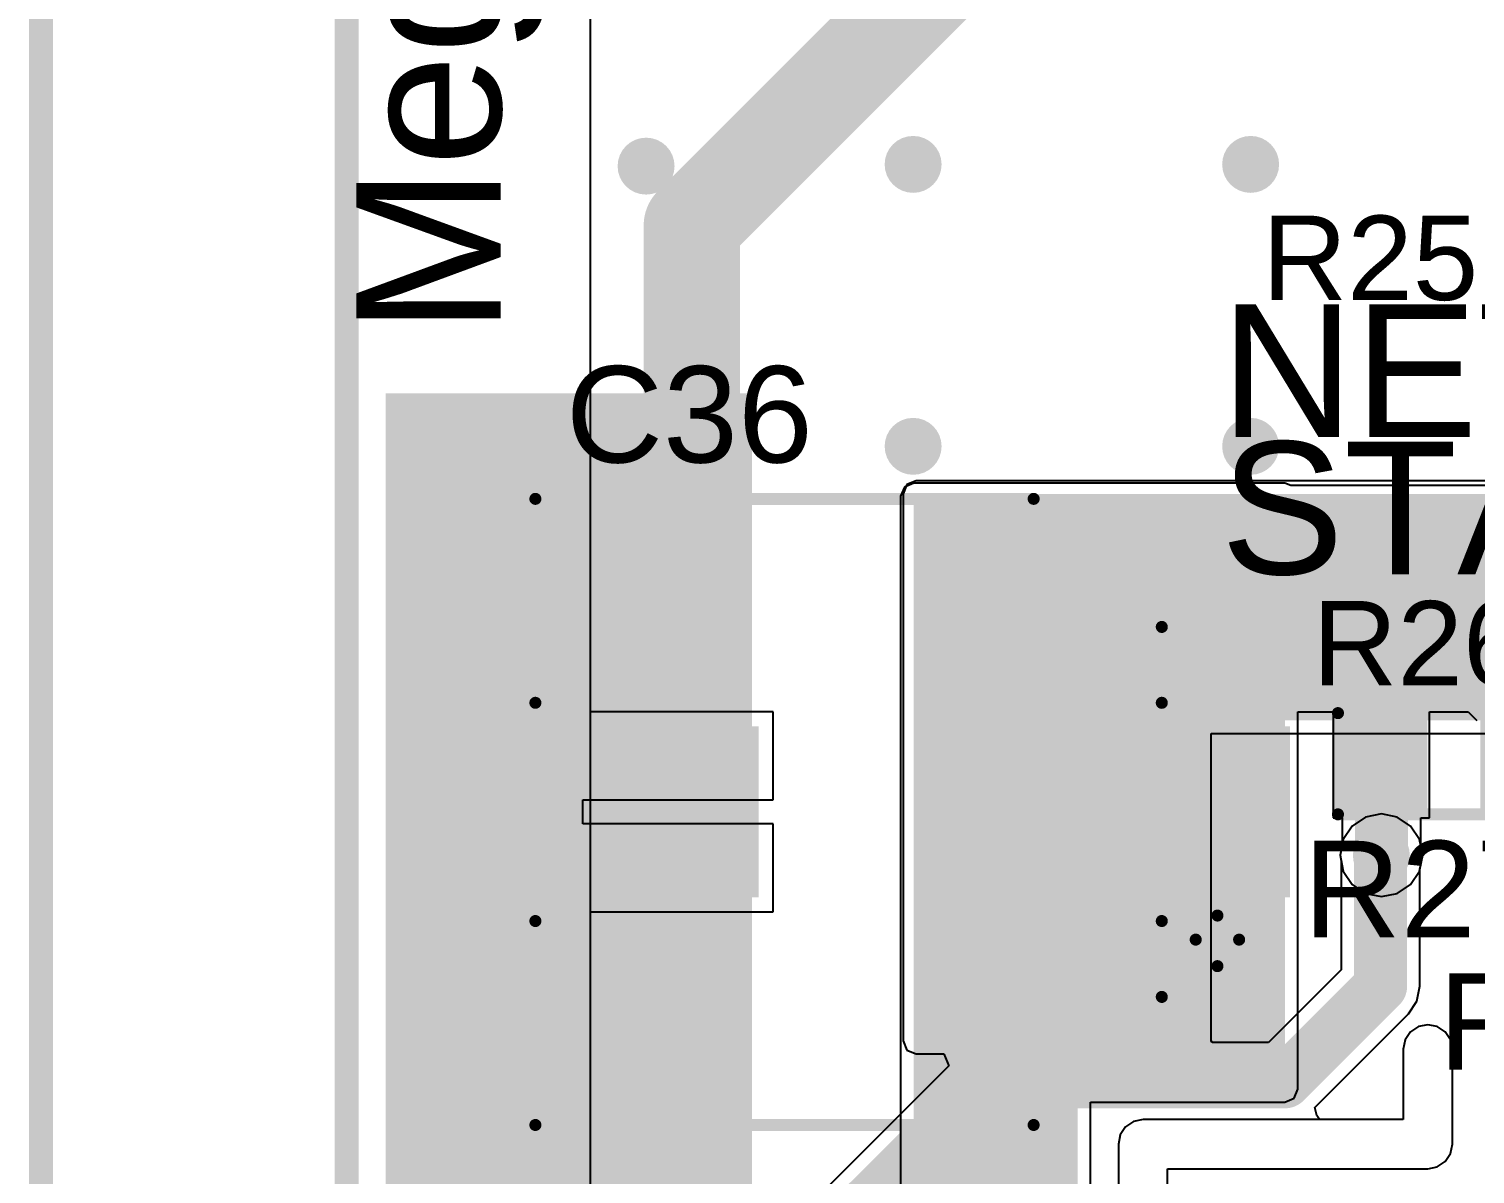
# Model space of a CAD drawing. Header units: millimetres. Extents: x -0.27 to 4.7, y -0.39 to 2.83.
# Drawn here: x -0.249 to 0.351, y 1.746 to 2.221 of the extents above; entities that cross this region are included whole.
import ezdxf

# ---------------------------------------------------------------- set-up
doc = ezdxf.new("R2010")
doc.units = ezdxf.units.MM
doc.header["$MEASUREMENT"] = 0
for name, color, linetype in [('BottomLayer', 5, 'Continuous'), ('BottomSolder', 6, 'Continuous'), ('Mechanical1', 6, 'Continuous'), ('Mechanical2', 216, 'Continuous'), ('TopLayer', 1, 'Continuous'), ('TopOverlay', 2, 'Continuous'), ('TopPaste', 8, 'Continuous'), ('TopSolder', 216, 'Continuous'), ('ViaHoleLayer', 16, 'Continuous')]:
    doc.layers.add(name, color=color, linetype=linetype)
doc.styles.add('Arial', font='arial.ttf', dxfattribs={"height": 0.2})

# ---------------------------------------------------------------- blocks, each defined once
blk = doc.blocks.new('20SVPF120M_41')
at = {"layer": 'TopLayer'}
for points in [[(-0.17913, 0.0315), (-0.04134, 0.0315), (-0.04134, -0.0315), (-0.17913, -0.0315)], [(0.04134, 0.0315), (0.17913, 0.0315), (0.17913, -0.0315), (0.04134, -0.0315)]]:
    blk.add_hatch(color=1, dxfattribs=at).paths.add_polyline_path(points)
at = {"layer": 'TopPaste'}
for points in [[(-0.17913, 0.0315), (-0.04134, 0.0315), (-0.04134, -0.0315), (-0.17913, -0.0315)], [(0.04134, 0.0315), (0.17913, 0.0315), (0.17913, -0.0315), (0.04134, -0.0315)]]:
    blk.add_hatch(color=8, dxfattribs=at).paths.add_polyline_path(points)
at = {"layer": 'TopSolder'}
for points in [[(-0.18313, 0.0355), (-0.03734, 0.0355), (-0.03734, -0.0355), (-0.18313, -0.0355)], [(0.03734, 0.0355), (0.18313, 0.0355), (0.18313, -0.0355), (0.03734, -0.0355)]]:
    blk.add_hatch(color=216, dxfattribs=at).paths.add_polyline_path(points)
at = {"layer": 'TopOverlay', "const_width": 0.005}
for points in [[(-0.07677, 0.12992), (-0.12992, 0.07677)], [(0.12992, 0.12992), (-0.07677, 0.12992)], [(0.12992, 0.12992), (0.12992, 0.04528)], [(-0.12992, 0.07677), (-0.12992, 0.04528)], [(-0.153, 0.064), (-0.153, 0.043)], [(-0.144, 0.053), (-0.162, 0.053)], [(-0.12992, -0.04528), (-0.12992, -0.07677)], [(0.12992, -0.04528), (0.12992, -0.12992)], [(-0.07677, -0.12992), (-0.12992, -0.07677)], [(0.12992, -0.12992), (-0.07677, -0.12992)]]:
    blk.add_lwpolyline(points, dxfattribs=at)
at = {"layer": 'TopOverlay', "const_width": 0.0025}
for points in [[(-0.07802, 0.12992, 1), (-0.07552, 0.12992, 1)], [(-0.07802, 0.12992, 1), (-0.07552, 0.12992, 1)], [(0.12867, 0.12992, 1), (0.13117, 0.12992, 1)], [(0.12867, 0.12992, 1), (0.13117, 0.12992, 1)], [(-0.13117, 0.07677, 1), (-0.12867, 0.07677, 1)], [(-0.13117, 0.07677, 1), (-0.12867, 0.07677, 1)], [(-0.15425, 0.064, 1), (-0.15175, 0.064, 1)], [(-0.16325, 0.053, 1), (-0.16075, 0.053, 1)], [(-0.14525, 0.053, 1), (-0.14275, 0.053, 1)], [(-0.15425, 0.043, 1), (-0.15175, 0.043, 1)], [(-0.13117, 0.04528, 1), (-0.12867, 0.04528, 1)], [(0.12867, 0.04528, 1), (0.13117, 0.04528, 1)], [(-0.13117, -0.04528, 1), (-0.12867, -0.04528, 1)], [(0.12867, -0.04528, 1), (0.13117, -0.04528, 1)], [(-0.13117, -0.07677, 1), (-0.12867, -0.07677, 1)], [(-0.13117, -0.07677, 1), (-0.12867, -0.07677, 1)], [(-0.07802, -0.12992, 1), (-0.07552, -0.12992, 1)], [(-0.07802, -0.12992, 1), (-0.07552, -0.12992, 1)], [(0.12867, -0.12992, 1), (0.13117, -0.12992, 1)], [(0.12867, -0.12992, 1), (0.13117, -0.12992, 1)]]:
    blk.add_lwpolyline(points, format="xyb", close=True, dxfattribs=at)
blk = doc.blocks.new('R___0603_83')
at = {"layer": 'TopLayer'}
for points in [[(-0.015, 0.0175), (-0.015, -0.0175), (-0.045, -0.0175), (-0.045, 0.0175)], [(0.045, 0.0175), (0.045, -0.0175), (0.015, -0.0175), (0.015, 0.0175)]]:
    blk.add_hatch(color=1, dxfattribs=at).paths.add_polyline_path(points)
at = {"layer": 'TopPaste'}
for points in [[(-0.015, 0.0175), (-0.015, -0.0175), (-0.045, -0.0175), (-0.045, 0.0175)], [(0.045, 0.0175), (0.045, -0.0175), (0.015, -0.0175), (0.015, 0.0175)]]:
    blk.add_hatch(color=8, dxfattribs=at).paths.add_polyline_path(points)
at = {"layer": 'TopSolder'}
for points in [[(-0.011, 0.0215), (-0.011, -0.0215), (-0.049, -0.0215), (-0.049, 0.0215)], [(0.049, 0.0215), (0.049, -0.0215), (0.011, -0.0215), (0.011, 0.0215)]]:
    blk.add_hatch(color=216, dxfattribs=at).paths.add_polyline_path(points)
at = {"layer": 'TopOverlay', "const_width": 0.005}
for points in [[(0.048, 0.021), (-0.048, 0.021)], [(-0.048, 0.021), (-0.048, -0.021)], [(0.048, 0.021), (0.048, -0.021)], [(0.048, -0.021), (-0.048, -0.021)]]:
    blk.add_lwpolyline(points, dxfattribs=at)
at = {"layer": 'TopOverlay', "const_width": 0.0025}
for points in [[(-0.04925, 0.021, 1), (-0.04675, 0.021, 1)], [(-0.04925, 0.021, 1), (-0.04675, 0.021, 1)], [(0.04675, 0.021, 1), (0.04925, 0.021, 1)], [(0.04675, 0.021, 1), (0.04925, 0.021, 1)], [(-0.04925, -0.021, 1), (-0.04675, -0.021, 1)], [(-0.04925, -0.021, 1), (-0.04675, -0.021, 1)], [(0.04675, -0.021, 1), (0.04925, -0.021, 1)], [(0.04675, -0.021, 1), (0.04925, -0.021, 1)]]:
    blk.add_lwpolyline(points, format="xyb", close=True, dxfattribs=at)

msp = doc.modelspace()

# ---------------------------------------------------------------- hatches: boundary and pattern name
at = {"layer": 'BottomLayer'}
h = msp.add_hatch(color=5, dxfattribs=at)
edge = h.paths.add_edge_path()
edge.add_arc((0.007, 2.164), 0.01181, 0, 360)
h = msp.add_hatch(color=5, dxfattribs=at)
edge = h.paths.add_edge_path()
edge.add_arc((0.11777, 2.16472), 0.01181, 0, 360)
h = msp.add_hatch(color=5, dxfattribs=at)
edge = h.paths.add_edge_path()
edge.add_arc((0.25777, 2.16472), 0.01181, 0, 360)
h = msp.add_hatch(color=5, dxfattribs=at)
edge = h.paths.add_edge_path()
edge.add_arc((-0.02223, 2.04772), 0.01181, 0, 360)
h = msp.add_hatch(color=5, dxfattribs=at)
edge = h.paths.add_edge_path()
edge.add_arc((0.11777, 2.04772), 0.01181, 0, 360)
h = msp.add_hatch(color=5, dxfattribs=at)
edge = h.paths.add_edge_path()
edge.add_arc((0.25777, 2.04772), 0.01181, 0, 360)
for points in [[(0.119, 1.801), (0.236, 1.801), (0.236, 2.028), (0.119, 2.028)], [(0.229, 1.934), (0.46982, 1.934), (0.46982, 2.028), (0.229, 2.028)], [(-0.081, 1.788), (0.042, 1.788), (0.042, 1.994), (-0.081, 1.994)]]:
    msp.add_hatch(color=5, dxfattribs=at).paths.add_polyline_path(points)
h = msp.add_hatch(color=5, dxfattribs=at)
edge = h.paths.add_edge_path()
edge.add_arc((-0.06, 1.968), 0.01181, 0, 360)
h = msp.add_hatch(color=5, dxfattribs=at)
edge = h.paths.add_edge_path()
edge.add_arc((-0.03367, 1.968), 0.01181, 0, 360)
h = msp.add_hatch(color=5, dxfattribs=at)
edge = h.paths.add_edge_path()
edge.add_arc((-0.00733, 1.96973), 0.01181, 0, 360)
h = msp.add_hatch(color=5, dxfattribs=at)
edge = h.paths.add_edge_path()
edge.add_arc((0.019, 1.968), 0.01181, 0, 360)
h = msp.add_hatch(color=5, dxfattribs=at)
edge = h.paths.add_edge_path()
edge.add_arc((0.135, 1.968), 0.01181, 0, 360)
h = msp.add_hatch(color=5, dxfattribs=at)
edge = h.paths.add_edge_path()
edge.add_arc((0.16133, 1.968), 0.01181, 0, 360)
h = msp.add_hatch(color=5, dxfattribs=at)
edge = h.paths.add_edge_path()
edge.add_arc((0.18767, 1.968), 0.01181, 0, 360)
h = msp.add_hatch(color=5, dxfattribs=at)
edge = h.paths.add_edge_path()
edge.add_arc((0.214, 1.968), 0.01181, 0, 360)
h = msp.add_hatch(color=5, dxfattribs=at)
edge = h.paths.add_edge_path()
edge.add_arc((-0.06, 1.9434), 0.01181, 0, 360)
h = msp.add_hatch(color=5, dxfattribs=at)
edge = h.paths.add_edge_path()
edge.add_arc((-0.03367, 1.9434), 0.01181, 0, 360)
h = msp.add_hatch(color=5, dxfattribs=at)
edge = h.paths.add_edge_path()
edge.add_arc((-0.00733, 1.9434), 0.01181, 0, 360)
h = msp.add_hatch(color=5, dxfattribs=at)
edge = h.paths.add_edge_path()
edge.add_arc((0.019, 1.9434), 0.01181, 0, 360)
h = msp.add_hatch(color=5, dxfattribs=at)
edge = h.paths.add_edge_path()
edge.add_arc((0.135, 1.9434), 0.01181, 0, 360)
h = msp.add_hatch(color=5, dxfattribs=at)
edge = h.paths.add_edge_path()
edge.add_arc((0.16133, 1.9434), 0.01181, 0, 360)
h = msp.add_hatch(color=5, dxfattribs=at)
edge = h.paths.add_edge_path()
edge.add_arc((0.18767, 1.9434), 0.01181, 0, 360)
h = msp.add_hatch(color=5, dxfattribs=at)
edge = h.paths.add_edge_path()
edge.add_arc((0.214, 1.9434), 0.01181, 0, 360)
h = msp.add_hatch(color=5, dxfattribs=at)
edge = h.paths.add_edge_path()
edge.add_arc((0.312, 1.878), 0.01181, 0, 360)
h = msp.add_hatch(color=5, dxfattribs=at)
edge = h.paths.add_edge_path()
edge.add_arc((-0.06, 1.8416), 0.01181, 0, 360)
h = msp.add_hatch(color=5, dxfattribs=at)
edge = h.paths.add_edge_path()
edge.add_arc((-0.034, 1.8416), 0.01181, 0, 360)
h = msp.add_hatch(color=5, dxfattribs=at)
edge = h.paths.add_edge_path()
edge.add_arc((-0.007, 1.8416), 0.01181, 0, 360)
h = msp.add_hatch(color=5, dxfattribs=at)
edge = h.paths.add_edge_path()
edge.add_arc((0.019, 1.8416), 0.01181, 0, 360)
h = msp.add_hatch(color=5, dxfattribs=at)
edge = h.paths.add_edge_path()
edge.add_arc((0.135, 1.8416), 0.01181, 0, 360)
h = msp.add_hatch(color=5, dxfattribs=at)
edge = h.paths.add_edge_path()
edge.add_arc((0.161, 1.8416), 0.01181, 0, 360)
h = msp.add_hatch(color=5, dxfattribs=at)
edge = h.paths.add_edge_path()
edge.add_arc((0.188, 1.8416), 0.01181, 0, 360)
h = msp.add_hatch(color=5, dxfattribs=at)
edge = h.paths.add_edge_path()
edge.add_arc((0.214, 1.8416), 0.01181, 0, 360)
h = msp.add_hatch(color=5, dxfattribs=at)
edge = h.paths.add_edge_path()
edge.add_arc((-0.06, 1.817), 0.01181, 0, 360)
h = msp.add_hatch(color=5, dxfattribs=at)
edge = h.paths.add_edge_path()
edge.add_arc((-0.034, 1.817), 0.01181, 0, 360)
h = msp.add_hatch(color=5, dxfattribs=at)
edge = h.paths.add_edge_path()
edge.add_arc((-0.007, 1.817), 0.01181, 0, 360)
h = msp.add_hatch(color=5, dxfattribs=at)
edge = h.paths.add_edge_path()
edge.add_arc((0.019, 1.817), 0.01181, 0, 360)
h = msp.add_hatch(color=5, dxfattribs=at)
edge = h.paths.add_edge_path()
edge.add_arc((0.135, 1.817), 0.01181, 0, 360)
h = msp.add_hatch(color=5, dxfattribs=at)
edge = h.paths.add_edge_path()
edge.add_arc((0.161, 1.817), 0.01181, 0, 360)
h = msp.add_hatch(color=5, dxfattribs=at)
edge = h.paths.add_edge_path()
edge.add_arc((0.188, 1.817), 0.01181, 0, 360)
h = msp.add_hatch(color=5, dxfattribs=at)
edge = h.paths.add_edge_path()
edge.add_arc((0.214, 1.817), 0.01181, 0, 360)
at = {"layer": 'BottomSolder'}
h = msp.add_hatch(color=6, dxfattribs=at)
edge = h.paths.add_edge_path()
edge.add_arc((0.007, 2.164), 0.00591, 0, 360)
h = msp.add_hatch(color=6, dxfattribs=at)
edge = h.paths.add_edge_path()
edge.add_arc((0.11777, 2.16472), 0.00591, 0, 360)
h = msp.add_hatch(color=6, dxfattribs=at)
edge = h.paths.add_edge_path()
edge.add_arc((0.25777, 2.16472), 0.00591, 0, 360)
h = msp.add_hatch(color=6, dxfattribs=at)
edge = h.paths.add_edge_path()
edge.add_arc((-0.02223, 2.04772), 0.00591, 0, 360)
h = msp.add_hatch(color=6, dxfattribs=at)
edge = h.paths.add_edge_path()
edge.add_arc((0.11777, 2.04772), 0.00591, 0, 360)
h = msp.add_hatch(color=6, dxfattribs=at)
edge = h.paths.add_edge_path()
edge.add_arc((0.25777, 2.04772), 0.00591, 0, 360)
h = msp.add_hatch(color=6, dxfattribs=at)
edge = h.paths.add_edge_path()
edge.add_arc((-0.06, 1.968), 0.00591, 0, 360)
h = msp.add_hatch(color=6, dxfattribs=at)
edge = h.paths.add_edge_path()
edge.add_arc((-0.03367, 1.968), 0.00591, 0, 360)
h = msp.add_hatch(color=6, dxfattribs=at)
edge = h.paths.add_edge_path()
edge.add_arc((-0.00733, 1.96973), 0.00591, 0, 360)
h = msp.add_hatch(color=6, dxfattribs=at)
edge = h.paths.add_edge_path()
edge.add_arc((0.019, 1.968), 0.00591, 0, 360)
h = msp.add_hatch(color=6, dxfattribs=at)
edge = h.paths.add_edge_path()
edge.add_arc((0.135, 1.968), 0.00591, 0, 360)
h = msp.add_hatch(color=6, dxfattribs=at)
edge = h.paths.add_edge_path()
edge.add_arc((0.16133, 1.968), 0.00591, 0, 360)
h = msp.add_hatch(color=6, dxfattribs=at)
edge = h.paths.add_edge_path()
edge.add_arc((0.18767, 1.968), 0.00591, 0, 360)
h = msp.add_hatch(color=6, dxfattribs=at)
edge = h.paths.add_edge_path()
edge.add_arc((0.214, 1.968), 0.00591, 0, 360)
h = msp.add_hatch(color=6, dxfattribs=at)
edge = h.paths.add_edge_path()
edge.add_arc((-0.06, 1.9434), 0.00591, 0, 360)
h = msp.add_hatch(color=6, dxfattribs=at)
edge = h.paths.add_edge_path()
edge.add_arc((-0.03367, 1.9434), 0.00591, 0, 360)
h = msp.add_hatch(color=6, dxfattribs=at)
edge = h.paths.add_edge_path()
edge.add_arc((-0.00733, 1.9434), 0.00591, 0, 360)
h = msp.add_hatch(color=6, dxfattribs=at)
edge = h.paths.add_edge_path()
edge.add_arc((0.019, 1.9434), 0.00591, 0, 360)
h = msp.add_hatch(color=6, dxfattribs=at)
edge = h.paths.add_edge_path()
edge.add_arc((0.135, 1.9434), 0.00591, 0, 360)
h = msp.add_hatch(color=6, dxfattribs=at)
edge = h.paths.add_edge_path()
edge.add_arc((0.16133, 1.9434), 0.00591, 0, 360)
h = msp.add_hatch(color=6, dxfattribs=at)
edge = h.paths.add_edge_path()
edge.add_arc((0.18767, 1.9434), 0.00591, 0, 360)
h = msp.add_hatch(color=6, dxfattribs=at)
edge = h.paths.add_edge_path()
edge.add_arc((0.214, 1.9434), 0.00591, 0, 360)
h = msp.add_hatch(color=6, dxfattribs=at)
edge = h.paths.add_edge_path()
edge.add_arc((0.312, 1.878), 0.00591, 0, 360)
h = msp.add_hatch(color=6, dxfattribs=at)
edge = h.paths.add_edge_path()
edge.add_arc((-0.06, 1.8416), 0.00591, 0, 360)
h = msp.add_hatch(color=6, dxfattribs=at)
edge = h.paths.add_edge_path()
edge.add_arc((-0.034, 1.8416), 0.00591, 0, 360)
h = msp.add_hatch(color=6, dxfattribs=at)
edge = h.paths.add_edge_path()
edge.add_arc((-0.007, 1.8416), 0.00591, 0, 360)
h = msp.add_hatch(color=6, dxfattribs=at)
edge = h.paths.add_edge_path()
edge.add_arc((0.019, 1.8416), 0.00591, 0, 360)
h = msp.add_hatch(color=6, dxfattribs=at)
edge = h.paths.add_edge_path()
edge.add_arc((0.135, 1.8416), 0.00591, 0, 360)
h = msp.add_hatch(color=6, dxfattribs=at)
edge = h.paths.add_edge_path()
edge.add_arc((0.161, 1.8416), 0.00591, 0, 360)
h = msp.add_hatch(color=6, dxfattribs=at)
edge = h.paths.add_edge_path()
edge.add_arc((0.188, 1.8416), 0.00591, 0, 360)
h = msp.add_hatch(color=6, dxfattribs=at)
edge = h.paths.add_edge_path()
edge.add_arc((0.214, 1.8416), 0.00591, 0, 360)
h = msp.add_hatch(color=6, dxfattribs=at)
edge = h.paths.add_edge_path()
edge.add_arc((-0.06, 1.817), 0.00591, 0, 360)
h = msp.add_hatch(color=6, dxfattribs=at)
edge = h.paths.add_edge_path()
edge.add_arc((-0.034, 1.817), 0.00591, 0, 360)
h = msp.add_hatch(color=6, dxfattribs=at)
edge = h.paths.add_edge_path()
edge.add_arc((-0.007, 1.817), 0.00591, 0, 360)
h = msp.add_hatch(color=6, dxfattribs=at)
edge = h.paths.add_edge_path()
edge.add_arc((0.019, 1.817), 0.00591, 0, 360)
h = msp.add_hatch(color=6, dxfattribs=at)
edge = h.paths.add_edge_path()
edge.add_arc((0.135, 1.817), 0.00591, 0, 360)
h = msp.add_hatch(color=6, dxfattribs=at)
edge = h.paths.add_edge_path()
edge.add_arc((0.161, 1.817), 0.00591, 0, 360)
h = msp.add_hatch(color=6, dxfattribs=at)
edge = h.paths.add_edge_path()
edge.add_arc((0.188, 1.817), 0.00591, 0, 360)
h = msp.add_hatch(color=6, dxfattribs=at)
edge = h.paths.add_edge_path()
edge.add_arc((0.214, 1.817), 0.00591, 0, 360)
at = {"layer": 'TopLayer'}
h = msp.add_hatch(color=1, dxfattribs=at)
edge = h.paths.add_edge_path()
edge.add_arc((0.007, 2.164), 0.01181, 0, 360)
h = msp.add_hatch(color=1, dxfattribs=at)
edge = h.paths.add_edge_path()
edge.add_arc((0.11777, 2.16472), 0.01181, 0, 360)
h = msp.add_hatch(color=1, dxfattribs=at)
edge = h.paths.add_edge_path()
edge.add_arc((0.25777, 2.16472), 0.01181, 0, 360)
for points in [[(-0.101, 1.578), (0.051, 1.578), (0.051, 2.06971), (-0.101, 2.06971)], [(0.118, 1.781), (0.272, 1.781), (0.272, 2.027), (0.118, 2.027)], [(0.21, 1.943), (0.471, 1.943), (0.471, 2.026), (0.21, 2.026)], [(0.118, 1.667), (0.186, 1.667), (0.186, 1.794), (0.118, 1.794)]]:
    msp.add_hatch(color=1, dxfattribs=at).paths.add_polyline_path(points)
h = msp.add_hatch(color=1, dxfattribs=at)
edge = h.paths.add_edge_path()
edge.add_arc((-0.02223, 2.04772), 0.01181, 0, 360)
h = msp.add_hatch(color=1, dxfattribs=at)
edge = h.paths.add_edge_path()
edge.add_arc((0.11777, 2.04772), 0.01181, 0, 360)
h = msp.add_hatch(color=1, dxfattribs=at)
edge = h.paths.add_edge_path()
edge.add_arc((0.25777, 2.04772), 0.01181, 0, 360)
h = msp.add_hatch(color=1, dxfattribs=at)
edge = h.paths.add_edge_path()
edge.add_arc((-0.06, 1.968), 0.01181, 0, 360)
h = msp.add_hatch(color=1, dxfattribs=at)
edge = h.paths.add_edge_path()
edge.add_arc((-0.03367, 1.968), 0.01181, 0, 360)
h = msp.add_hatch(color=1, dxfattribs=at)
edge = h.paths.add_edge_path()
edge.add_arc((-0.00733, 1.96973), 0.01181, 0, 360)
h = msp.add_hatch(color=1, dxfattribs=at)
edge = h.paths.add_edge_path()
edge.add_arc((0.019, 1.968), 0.01181, 0, 360)
h = msp.add_hatch(color=1, dxfattribs=at)
edge = h.paths.add_edge_path()
edge.add_arc((0.135, 1.968), 0.01181, 0, 360)
h = msp.add_hatch(color=1, dxfattribs=at)
edge = h.paths.add_edge_path()
edge.add_arc((0.16133, 1.968), 0.01181, 0, 360)
h = msp.add_hatch(color=1, dxfattribs=at)
edge = h.paths.add_edge_path()
edge.add_arc((0.18767, 1.968), 0.01181, 0, 360)
h = msp.add_hatch(color=1, dxfattribs=at)
edge = h.paths.add_edge_path()
edge.add_arc((0.214, 1.968), 0.01181, 0, 360)
h = msp.add_hatch(color=1, dxfattribs=at)
edge = h.paths.add_edge_path()
edge.add_arc((-0.06, 1.9434), 0.01181, 0, 360)
h = msp.add_hatch(color=1, dxfattribs=at)
edge = h.paths.add_edge_path()
edge.add_arc((-0.03367, 1.9434), 0.01181, 0, 360)
h = msp.add_hatch(color=1, dxfattribs=at)
edge = h.paths.add_edge_path()
edge.add_arc((-0.00733, 1.9434), 0.01181, 0, 360)
h = msp.add_hatch(color=1, dxfattribs=at)
edge = h.paths.add_edge_path()
edge.add_arc((0.019, 1.9434), 0.01181, 0, 360)
h = msp.add_hatch(color=1, dxfattribs=at)
edge = h.paths.add_edge_path()
edge.add_arc((0.135, 1.9434), 0.01181, 0, 360)
h = msp.add_hatch(color=1, dxfattribs=at)
edge = h.paths.add_edge_path()
edge.add_arc((0.16133, 1.9434), 0.01181, 0, 360)
h = msp.add_hatch(color=1, dxfattribs=at)
edge = h.paths.add_edge_path()
edge.add_arc((0.18767, 1.9434), 0.01181, 0, 360)
h = msp.add_hatch(color=1, dxfattribs=at)
edge = h.paths.add_edge_path()
edge.add_arc((0.214, 1.9434), 0.01181, 0, 360)
h = msp.add_hatch(color=1, dxfattribs=at)
edge = h.paths.add_edge_path()
edge.add_arc((0.312, 1.878), 0.01181, 0, 360)
h = msp.add_hatch(color=1, dxfattribs=at)
edge = h.paths.add_edge_path()
edge.add_arc((-0.06, 1.8416), 0.01181, 0, 360)
h = msp.add_hatch(color=1, dxfattribs=at)
edge = h.paths.add_edge_path()
edge.add_arc((-0.034, 1.8416), 0.01181, 0, 360)
h = msp.add_hatch(color=1, dxfattribs=at)
edge = h.paths.add_edge_path()
edge.add_arc((-0.007, 1.8416), 0.01181, 0, 360)
h = msp.add_hatch(color=1, dxfattribs=at)
edge = h.paths.add_edge_path()
edge.add_arc((0.019, 1.8416), 0.01181, 0, 360)
h = msp.add_hatch(color=1, dxfattribs=at)
edge = h.paths.add_edge_path()
edge.add_arc((0.135, 1.8416), 0.01181, 0, 360)
h = msp.add_hatch(color=1, dxfattribs=at)
edge = h.paths.add_edge_path()
edge.add_arc((0.161, 1.8416), 0.01181, 0, 360)
h = msp.add_hatch(color=1, dxfattribs=at)
edge = h.paths.add_edge_path()
edge.add_arc((0.188, 1.8416), 0.01181, 0, 360)
h = msp.add_hatch(color=1, dxfattribs=at)
edge = h.paths.add_edge_path()
edge.add_arc((0.214, 1.8416), 0.01181, 0, 360)
h = msp.add_hatch(color=1, dxfattribs=at)
edge = h.paths.add_edge_path()
edge.add_arc((-0.06, 1.817), 0.01181, 0, 360)
h = msp.add_hatch(color=1, dxfattribs=at)
edge = h.paths.add_edge_path()
edge.add_arc((-0.034, 1.817), 0.01181, 0, 360)
h = msp.add_hatch(color=1, dxfattribs=at)
edge = h.paths.add_edge_path()
edge.add_arc((-0.007, 1.817), 0.01181, 0, 360)
h = msp.add_hatch(color=1, dxfattribs=at)
edge = h.paths.add_edge_path()
edge.add_arc((0.019, 1.817), 0.01181, 0, 360)
h = msp.add_hatch(color=1, dxfattribs=at)
edge = h.paths.add_edge_path()
edge.add_arc((0.135, 1.817), 0.01181, 0, 360)
h = msp.add_hatch(color=1, dxfattribs=at)
edge = h.paths.add_edge_path()
edge.add_arc((0.161, 1.817), 0.01181, 0, 360)
h = msp.add_hatch(color=1, dxfattribs=at)
edge = h.paths.add_edge_path()
edge.add_arc((0.188, 1.817), 0.01181, 0, 360)
h = msp.add_hatch(color=1, dxfattribs=at)
edge = h.paths.add_edge_path()
edge.add_arc((0.214, 1.817), 0.01181, 0, 360)
at = {"layer": 'TopSolder'}
h = msp.add_hatch(color=216, dxfattribs=at)
edge = h.paths.add_edge_path()
edge.add_arc((0.007, 2.164), 0.00591, 0, 360)
h = msp.add_hatch(color=216, dxfattribs=at)
edge = h.paths.add_edge_path()
edge.add_arc((0.11777, 2.16472), 0.00591, 0, 360)
h = msp.add_hatch(color=216, dxfattribs=at)
edge = h.paths.add_edge_path()
edge.add_arc((0.25777, 2.16472), 0.00591, 0, 360)
h = msp.add_hatch(color=216, dxfattribs=at)
edge = h.paths.add_edge_path()
edge.add_arc((-0.02223, 2.04772), 0.00591, 0, 360)
h = msp.add_hatch(color=216, dxfattribs=at)
edge = h.paths.add_edge_path()
edge.add_arc((0.11777, 2.04772), 0.00591, 0, 360)
h = msp.add_hatch(color=216, dxfattribs=at)
edge = h.paths.add_edge_path()
edge.add_arc((0.25777, 2.04772), 0.00591, 0, 360)
h = msp.add_hatch(color=216, dxfattribs=at)
edge = h.paths.add_edge_path()
edge.add_arc((-0.06, 1.968), 0.00591, 0, 360)
h = msp.add_hatch(color=216, dxfattribs=at)
edge = h.paths.add_edge_path()
edge.add_arc((-0.03367, 1.968), 0.00591, 0, 360)
h = msp.add_hatch(color=216, dxfattribs=at)
edge = h.paths.add_edge_path()
edge.add_arc((-0.00733, 1.96973), 0.00591, 0, 360)
h = msp.add_hatch(color=216, dxfattribs=at)
edge = h.paths.add_edge_path()
edge.add_arc((0.019, 1.968), 0.00591, 0, 360)
h = msp.add_hatch(color=216, dxfattribs=at)
edge = h.paths.add_edge_path()
edge.add_arc((0.135, 1.968), 0.00591, 0, 360)
h = msp.add_hatch(color=216, dxfattribs=at)
edge = h.paths.add_edge_path()
edge.add_arc((0.16133, 1.968), 0.00591, 0, 360)
h = msp.add_hatch(color=216, dxfattribs=at)
edge = h.paths.add_edge_path()
edge.add_arc((0.18767, 1.968), 0.00591, 0, 360)
h = msp.add_hatch(color=216, dxfattribs=at)
edge = h.paths.add_edge_path()
edge.add_arc((0.214, 1.968), 0.00591, 0, 360)
h = msp.add_hatch(color=216, dxfattribs=at)
edge = h.paths.add_edge_path()
edge.add_arc((-0.06, 1.9434), 0.00591, 0, 360)
h = msp.add_hatch(color=216, dxfattribs=at)
edge = h.paths.add_edge_path()
edge.add_arc((-0.03367, 1.9434), 0.00591, 0, 360)
h = msp.add_hatch(color=216, dxfattribs=at)
edge = h.paths.add_edge_path()
edge.add_arc((-0.00733, 1.9434), 0.00591, 0, 360)
h = msp.add_hatch(color=216, dxfattribs=at)
edge = h.paths.add_edge_path()
edge.add_arc((0.019, 1.9434), 0.00591, 0, 360)
h = msp.add_hatch(color=216, dxfattribs=at)
edge = h.paths.add_edge_path()
edge.add_arc((0.135, 1.9434), 0.00591, 0, 360)
h = msp.add_hatch(color=216, dxfattribs=at)
edge = h.paths.add_edge_path()
edge.add_arc((0.16133, 1.9434), 0.00591, 0, 360)
h = msp.add_hatch(color=216, dxfattribs=at)
edge = h.paths.add_edge_path()
edge.add_arc((0.18767, 1.9434), 0.00591, 0, 360)
h = msp.add_hatch(color=216, dxfattribs=at)
edge = h.paths.add_edge_path()
edge.add_arc((0.214, 1.9434), 0.00591, 0, 360)
h = msp.add_hatch(color=216, dxfattribs=at)
edge = h.paths.add_edge_path()
edge.add_arc((0.312, 1.878), 0.00591, 0, 360)
h = msp.add_hatch(color=216, dxfattribs=at)
edge = h.paths.add_edge_path()
edge.add_arc((-0.06, 1.8416), 0.00591, 0, 360)
h = msp.add_hatch(color=216, dxfattribs=at)
edge = h.paths.add_edge_path()
edge.add_arc((-0.034, 1.8416), 0.00591, 0, 360)
h = msp.add_hatch(color=216, dxfattribs=at)
edge = h.paths.add_edge_path()
edge.add_arc((-0.007, 1.8416), 0.00591, 0, 360)
h = msp.add_hatch(color=216, dxfattribs=at)
edge = h.paths.add_edge_path()
edge.add_arc((0.019, 1.8416), 0.00591, 0, 360)
h = msp.add_hatch(color=216, dxfattribs=at)
edge = h.paths.add_edge_path()
edge.add_arc((0.135, 1.8416), 0.00591, 0, 360)
h = msp.add_hatch(color=216, dxfattribs=at)
edge = h.paths.add_edge_path()
edge.add_arc((0.161, 1.8416), 0.00591, 0, 360)
h = msp.add_hatch(color=216, dxfattribs=at)
edge = h.paths.add_edge_path()
edge.add_arc((0.188, 1.8416), 0.00591, 0, 360)
h = msp.add_hatch(color=216, dxfattribs=at)
edge = h.paths.add_edge_path()
edge.add_arc((0.214, 1.8416), 0.00591, 0, 360)
h = msp.add_hatch(color=216, dxfattribs=at)
edge = h.paths.add_edge_path()
edge.add_arc((-0.06, 1.817), 0.00591, 0, 360)
h = msp.add_hatch(color=216, dxfattribs=at)
edge = h.paths.add_edge_path()
edge.add_arc((-0.034, 1.817), 0.00591, 0, 360)
h = msp.add_hatch(color=216, dxfattribs=at)
edge = h.paths.add_edge_path()
edge.add_arc((-0.007, 1.817), 0.00591, 0, 360)
h = msp.add_hatch(color=216, dxfattribs=at)
edge = h.paths.add_edge_path()
edge.add_arc((0.019, 1.817), 0.00591, 0, 360)
h = msp.add_hatch(color=216, dxfattribs=at)
edge = h.paths.add_edge_path()
edge.add_arc((0.135, 1.817), 0.00591, 0, 360)
h = msp.add_hatch(color=216, dxfattribs=at)
edge = h.paths.add_edge_path()
edge.add_arc((0.161, 1.817), 0.00591, 0, 360)
h = msp.add_hatch(color=216, dxfattribs=at)
edge = h.paths.add_edge_path()
edge.add_arc((0.188, 1.817), 0.00591, 0, 360)
h = msp.add_hatch(color=216, dxfattribs=at)
edge = h.paths.add_edge_path()
edge.add_arc((0.214, 1.817), 0.00591, 0, 360)
at = {"layer": 'ViaHoleLayer'}
h = msp.add_hatch(color=16, dxfattribs=at)
edge = h.paths.add_edge_path()
edge.add_arc((0.007, 2.164), 0.00591, 0, 360)
h = msp.add_hatch(color=16, dxfattribs=at)
edge = h.paths.add_edge_path()
edge.add_arc((0.11777, 2.16472), 0.00591, 0, 360)
h = msp.add_hatch(color=16, dxfattribs=at)
edge = h.paths.add_edge_path()
edge.add_arc((0.25777, 2.16472), 0.00591, 0, 360)
h = msp.add_hatch(color=16, dxfattribs=at)
edge = h.paths.add_edge_path()
edge.add_arc((-0.02223, 2.04772), 0.00591, 0, 360)
h = msp.add_hatch(color=16, dxfattribs=at)
edge = h.paths.add_edge_path()
edge.add_arc((0.11777, 2.04772), 0.00591, 0, 360)
h = msp.add_hatch(color=16, dxfattribs=at)
edge = h.paths.add_edge_path()
edge.add_arc((0.25777, 2.04772), 0.00591, 0, 360)
h = msp.add_hatch(color=16, dxfattribs=at)
edge = h.paths.add_edge_path()
edge.add_arc((-0.06, 1.968), 0.00591, 0, 360)
h = msp.add_hatch(color=16, dxfattribs=at)
edge = h.paths.add_edge_path()
edge.add_arc((-0.03367, 1.968), 0.00591, 0, 360)
h = msp.add_hatch(color=16, dxfattribs=at)
edge = h.paths.add_edge_path()
edge.add_arc((-0.00733, 1.96973), 0.00591, 0, 360)
h = msp.add_hatch(color=16, dxfattribs=at)
edge = h.paths.add_edge_path()
edge.add_arc((0.019, 1.968), 0.00591, 0, 360)
h = msp.add_hatch(color=16, dxfattribs=at)
edge = h.paths.add_edge_path()
edge.add_arc((0.135, 1.968), 0.00591, 0, 360)
h = msp.add_hatch(color=16, dxfattribs=at)
edge = h.paths.add_edge_path()
edge.add_arc((0.16133, 1.968), 0.00591, 0, 360)
h = msp.add_hatch(color=16, dxfattribs=at)
edge = h.paths.add_edge_path()
edge.add_arc((0.18767, 1.968), 0.00591, 0, 360)
h = msp.add_hatch(color=16, dxfattribs=at)
edge = h.paths.add_edge_path()
edge.add_arc((0.214, 1.968), 0.00591, 0, 360)
h = msp.add_hatch(color=16, dxfattribs=at)
edge = h.paths.add_edge_path()
edge.add_arc((-0.06, 1.9434), 0.00591, 0, 360)
h = msp.add_hatch(color=16, dxfattribs=at)
edge = h.paths.add_edge_path()
edge.add_arc((-0.03367, 1.9434), 0.00591, 0, 360)
h = msp.add_hatch(color=16, dxfattribs=at)
edge = h.paths.add_edge_path()
edge.add_arc((-0.00733, 1.9434), 0.00591, 0, 360)
h = msp.add_hatch(color=16, dxfattribs=at)
edge = h.paths.add_edge_path()
edge.add_arc((0.019, 1.9434), 0.00591, 0, 360)
h = msp.add_hatch(color=16, dxfattribs=at)
edge = h.paths.add_edge_path()
edge.add_arc((0.135, 1.9434), 0.00591, 0, 360)
h = msp.add_hatch(color=16, dxfattribs=at)
edge = h.paths.add_edge_path()
edge.add_arc((0.16133, 1.9434), 0.00591, 0, 360)
h = msp.add_hatch(color=16, dxfattribs=at)
edge = h.paths.add_edge_path()
edge.add_arc((0.18767, 1.9434), 0.00591, 0, 360)
h = msp.add_hatch(color=16, dxfattribs=at)
edge = h.paths.add_edge_path()
edge.add_arc((0.214, 1.9434), 0.00591, 0, 360)
h = msp.add_hatch(color=16, dxfattribs=at)
edge = h.paths.add_edge_path()
edge.add_arc((0.312, 1.878), 0.00591, 0, 360)
h = msp.add_hatch(color=16, dxfattribs=at)
edge = h.paths.add_edge_path()
edge.add_arc((-0.06, 1.8416), 0.00591, 0, 360)
h = msp.add_hatch(color=16, dxfattribs=at)
edge = h.paths.add_edge_path()
edge.add_arc((-0.034, 1.8416), 0.00591, 0, 360)
h = msp.add_hatch(color=16, dxfattribs=at)
edge = h.paths.add_edge_path()
edge.add_arc((-0.007, 1.8416), 0.00591, 0, 360)
h = msp.add_hatch(color=16, dxfattribs=at)
edge = h.paths.add_edge_path()
edge.add_arc((0.019, 1.8416), 0.00591, 0, 360)
h = msp.add_hatch(color=16, dxfattribs=at)
edge = h.paths.add_edge_path()
edge.add_arc((0.135, 1.8416), 0.00591, 0, 360)
h = msp.add_hatch(color=16, dxfattribs=at)
edge = h.paths.add_edge_path()
edge.add_arc((0.161, 1.8416), 0.00591, 0, 360)
h = msp.add_hatch(color=16, dxfattribs=at)
edge = h.paths.add_edge_path()
edge.add_arc((0.188, 1.8416), 0.00591, 0, 360)
h = msp.add_hatch(color=16, dxfattribs=at)
edge = h.paths.add_edge_path()
edge.add_arc((0.214, 1.8416), 0.00591, 0, 360)
h = msp.add_hatch(color=16, dxfattribs=at)
edge = h.paths.add_edge_path()
edge.add_arc((-0.06, 1.817), 0.00591, 0, 360)
h = msp.add_hatch(color=16, dxfattribs=at)
edge = h.paths.add_edge_path()
edge.add_arc((-0.034, 1.817), 0.00591, 0, 360)
h = msp.add_hatch(color=16, dxfattribs=at)
edge = h.paths.add_edge_path()
edge.add_arc((-0.007, 1.817), 0.00591, 0, 360)
h = msp.add_hatch(color=16, dxfattribs=at)
edge = h.paths.add_edge_path()
edge.add_arc((0.019, 1.817), 0.00591, 0, 360)
h = msp.add_hatch(color=16, dxfattribs=at)
edge = h.paths.add_edge_path()
edge.add_arc((0.135, 1.817), 0.00591, 0, 360)
h = msp.add_hatch(color=16, dxfattribs=at)
edge = h.paths.add_edge_path()
edge.add_arc((0.161, 1.817), 0.00591, 0, 360)
h = msp.add_hatch(color=16, dxfattribs=at)
edge = h.paths.add_edge_path()
edge.add_arc((0.188, 1.817), 0.00591, 0, 360)
h = msp.add_hatch(color=16, dxfattribs=at)
edge = h.paths.add_edge_path()
edge.add_arc((0.214, 1.817), 0.00591, 0, 360)

# ---------------------------------------------------------------- linework, layer by layer
at = {"layer": 'BottomLayer'}
for p, q in [((-0.016, 1.641), (-0.016, 2.5446)), ((0.11517, 2.03183), (0.11359, 2.028)), ((0.11359, 2.028), (0.11359, 1.801)), ((0.119, 2.03341), (0.11517, 2.03183)), ((0.36859, 2.03341), (0.119, 2.03341)), ((0.24141, 1.801), (0.24141, 1.92859)), ((0.24141, 1.92859), (0.46982, 1.92859)), ((0.29988, 1.89012), (0.29616, 1.88456)), ((0.30544, 1.89384), (0.29988, 1.89012)), ((0.312, 1.89514), (0.30544, 1.89384)), ((0.31856, 1.89384), (0.312, 1.89514)), ((0.32412, 1.89012), (0.31856, 1.89384)), ((0.32784, 1.88456), (0.32412, 1.89012)), ((0.29616, 1.88456), (0.29486, 1.878)), ((0.32914, 1.878), (0.32784, 1.88456)), ((0.29486, 1.878), (0.29538, 1.8754)), ((0.328, 1.87228), (0.32914, 1.878)), ((0.29538, 1.8754), (0.29538, 1.83045)), ((0.328, 1.82369), (0.328, 1.87228)), ((0.29538, 1.83045), (0.26524, 1.80031)), ((0.32676, 1.81745), (0.328, 1.82369)), ((0.28438, 1.77331), (0.32323, 1.81215)), ((0.32323, 1.81215), (0.32676, 1.81745)), ((0.32735, 1.8069), (0.32404, 1.80469)), ((0.33125, 1.80768), (0.32735, 1.8069)), ((0.33515, 1.8069), (0.33125, 1.80768)), ((0.33846, 1.80469), (0.33515, 1.8069)), ((0.11359, 1.801), (0.11517, 1.79717)), ((0.24187, 1.80031), (0.24141, 1.801)), ((0.26524, 1.80031), (0.24187, 1.80031)), ((0.32183, 1.80139), (0.32105, 1.79748)), ((0.32404, 1.80469), (0.32183, 1.80139)), ((0.34067, 1.80139), (0.33846, 1.80469)), ((0.34144, 1.79748), (0.34067, 1.80139)), ((0.11517, 1.79717), (0.119, 1.79559)), ((0.119, 1.79559), (0.13045, 1.79559)), ((0.13045, 1.79559), (0.13252, 1.79059)), ((0.32105, 1.79748), (0.32105, 1.76831)), ((0.34144, 1.75811), (0.34144, 1.79748)), ((0.13252, 1.79059), (0.06177, 1.71985)), ((0.28517, 1.77003), (0.28438, 1.77331)), ((0.28632, 1.76831), (0.28517, 1.77003)), ((0.32105, 1.76831), (0.28632, 1.76831)), ((0.34067, 1.75421), (0.34144, 1.75811)), ((0.33846, 1.7509), (0.34067, 1.75421)), ((0.22333, 1.64), (0.22333, 1.74792)), ((0.22333, 1.74792), (0.33125, 1.74792)), ((0.33125, 1.74792), (0.33515, 1.74869)), ((0.33515, 1.74869), (0.33846, 1.7509))]:
    msp.add_line(p, q, dxfattribs=at)
for points, const_width in [([(0.15882, 1.94395), (0.21087, 1.996)], 0.04), ([(0.31169, 1.87769), (0.312, 1.878)], 0.022), ([(0.31169, 1.82369), (0.31169, 1.87769)], 0.022), ([(0.272, 1.784), (0.31169, 1.82369)], 0.022), ([(0.07331, 1.70831), (0.149, 1.784)], 0.022), ([(0.149, 1.784), (0.272, 1.784)], 0.022)]:
    msp.add_lwpolyline(points, dxfattribs=dict(at, const_width=const_width))
for points, const_width in [([(0.20087, 1.996, 1), (0.22087, 1.996, 1)], 0.02), ([(0.14882, 1.94395, 1), (0.16882, 1.94395, 1)], 0.02), ([(0.30619, 1.87769, 1), (0.31719, 1.87769, 1)], 0.011), ([(0.30619, 1.87769, 1), (0.31719, 1.87769, 1)], 0.011), ([(0.3065, 1.878, 1), (0.3175, 1.878, 1)], 0.011), ([(0.30619, 1.82369, 1), (0.31719, 1.82369, 1)], 0.011), ([(0.30619, 1.82369, 1), (0.31719, 1.82369, 1)], 0.011), ([(0.1435, 1.784, 1), (0.1545, 1.784, 1)], 0.011), ([(0.1435, 1.784, 1), (0.1545, 1.784, 1)], 0.011), ([(0.2665, 1.784, 1), (0.2775, 1.784, 1)], 0.011), ([(0.2665, 1.784, 1), (0.2775, 1.784, 1)], 0.011)]:
    msp.add_lwpolyline(points, format="xyb", close=True, dxfattribs=dict(at, const_width=const_width))
at = {"layer": 'Mechanical1', "const_width": 0.01}
msp.add_lwpolyline([(-0.244, 1.5629), (-0.244, 2.76795)], dxfattribs=at)
at = {"layer": 'Mechanical2', "const_width": 0.01}
msp.add_lwpolyline([(-0.11718, -0.122), (-0.11718, 2.76795)], dxfattribs=at)
at = {"layer": 'TopLayer'}
for p, q in [((-0.016, 1.9375), (-0.016, 2.5446)), ((0.11417, 2.03083), (0.11259, 2.027)), ((0.118, 2.03241), (0.11417, 2.03083)), ((0.272, 2.03241), (0.118, 2.03241)), ((0.27441, 2.03141), (0.272, 2.03241)), ((0.36459, 2.03141), (0.27441, 2.03141)), ((0.11259, 2.027), (0.11259, 1.794)), ((0.05966, 1.9375), (-0.016, 1.9375)), ((0.05966, 1.901), (0.05966, 1.9375)), ((0.27741, 1.781), (0.27741, 1.93759)), ((0.27741, 1.93759), (0.292, 1.93759)), ((0.292, 1.93759), (0.292, 1.8935)), ((0.332, 1.8935), (0.332, 1.93759)), ((0.332, 1.93759), (0.34806, 1.93759)), ((0.34806, 1.93759), (0.35159, 1.934)), ((-0.01924, 1.891), (-0.01924, 1.901)), ((-0.01924, 1.901), (0.05966, 1.901)), ((0.05966, 1.891), (-0.01924, 1.891)), ((0.05966, 1.8545), (0.05966, 1.891)), ((0.292, 1.8935), (0.29569, 1.8935)), ((0.29569, 1.8935), (0.29569, 1.88216)), ((0.32831, 1.88216), (0.32831, 1.8935)), ((0.32831, 1.8935), (0.332, 1.8935)), ((0.29569, 1.88216), (0.29486, 1.878)), ((0.29486, 1.878), (0.29616, 1.87144)), ((0.32784, 1.87144), (0.32914, 1.878)), ((0.32914, 1.878), (0.32831, 1.88216)), ((0.29616, 1.87144), (0.29988, 1.86588)), ((0.29988, 1.86588), (0.30544, 1.86216)), ((0.31856, 1.86216), (0.32412, 1.86588)), ((0.32412, 1.86588), (0.32784, 1.87144)), ((0.30544, 1.86216), (0.312, 1.86086)), ((0.312, 1.86086), (0.31856, 1.86216)), ((-0.016, 1.64), (-0.016, 1.8545)), ((-0.016, 1.8545), (0.05966, 1.8545)), ((0.32735, 1.8069), (0.32404, 1.80469)), ((0.33125, 1.80768), (0.32735, 1.8069)), ((0.33515, 1.8069), (0.33125, 1.80768)), ((0.33846, 1.80469), (0.33515, 1.8069)), ((0.32183, 1.80139), (0.32105, 1.79748)), ((0.32404, 1.80469), (0.32183, 1.80139)), ((0.34067, 1.80139), (0.33846, 1.80469)), ((0.34144, 1.79748), (0.34067, 1.80139)), ((0.11259, 1.794), (0.11259, 1.781)), ((0.32105, 1.79748), (0.32105, 1.76831)), ((0.34144, 1.75811), (0.34144, 1.79748)), ((0.11259, 1.781), (0.11259, 1.667)), ((0.272, 1.77559), (0.27583, 1.77717)), ((0.27583, 1.77717), (0.27741, 1.781)), ((0.19141, 1.667), (0.19141, 1.77559)), ((0.19141, 1.77559), (0.272, 1.77559)), ((0.20593, 1.76532), (0.20372, 1.76202)), ((0.20924, 1.76753), (0.20593, 1.76532)), ((0.21314, 1.76831), (0.20924, 1.76753)), ((0.32105, 1.76831), (0.21314, 1.76831)), ((0.20372, 1.76202), (0.20294, 1.75811)), ((0.20294, 1.75811), (0.20294, 1.6502)), ((0.34067, 1.75421), (0.34144, 1.75811)), ((0.33846, 1.7509), (0.34067, 1.75421)), ((0.22333, 1.64), (0.22333, 1.74792)), ((0.22333, 1.74792), (0.33125, 1.74792)), ((0.33125, 1.74792), (0.33515, 1.74869)), ((0.33515, 1.74869), (0.33846, 1.7509))]:
    msp.add_line(p, q, dxfattribs=at)
for points, const_width in [([(0.026, 2.13943), (0.21303, 2.32646)], 0.04), ([(0.026, 2.00592), (0.026, 2.13943)], 0.04), ([(-0.02692, 1.953), (0.026, 2.00592)], 0.04), ([(-0.032, 1.953), (-0.02692, 1.953)], 0.04), ([(-0.01924, 1.896), (-0.01924, 1.953)], 0.04), ([(0.312, 1.878), (0.312, 1.916)], 0.022), ([(0.01782, 1.88982), (0.01982, 1.88782)], 0.04), ([(0.21282, 1.89182), (0.21482, 1.88982)], 0.04), ([(-0.04318, 1.59802), (-0.04318, 1.883)], 0.025), ([(0.159, 1.836), (0.16, 1.837)], 0.04)]:
    msp.add_lwpolyline(points, dxfattribs=dict(at, const_width=const_width))
for points, const_width in [([(0.016, 2.13943, 1), (0.036, 2.13943, 1)], 0.02), ([(0.016, 2.13943, 1), (0.036, 2.13943, 1)], 0.02), ([(0.016, 2.00592, 1), (0.036, 2.00592, 1)], 0.02), ([(0.016, 2.00592, 1), (0.036, 2.00592, 1)], 0.02), ([(-0.042, 1.953, 1), (-0.022, 1.953, 1)], 0.02), ([(-0.03692, 1.953, 1), (-0.01692, 1.953, 1)], 0.02), ([(-0.03692, 1.953, 1), (-0.01692, 1.953, 1)], 0.02), ([(-0.02924, 1.953, 1), (-0.00924, 1.953, 1)], 0.02), ([(0.3065, 1.916, 1), (0.3175, 1.916, 1)], 0.011), ([(-0.02924, 1.896, 1), (-0.00924, 1.896, 1)], 0.02), ([(0.00782, 1.88982, 1), (0.02782, 1.88982, 1)], 0.02), ([(0.00982, 1.88782, 1), (0.02982, 1.88782, 1)], 0.02), ([(0.20282, 1.89182, 1), (0.22282, 1.89182, 1)], 0.02), ([(0.20482, 1.88982, 1), (0.22482, 1.88982, 1)], 0.02), ([(-0.04943, 1.883, 1), (-0.03693, 1.883, 1)], 0.0125), ([(0.3065, 1.878, 1), (0.3175, 1.878, 1)], 0.011), ([(0.149, 1.836, 1), (0.169, 1.836, 1)], 0.02), ([(0.15, 1.837, 1), (0.17, 1.837, 1)], 0.02)]:
    msp.add_lwpolyline(points, format="xyb", close=True, dxfattribs=dict(at, const_width=const_width))

# ---------------------------------------------------------------- block references
at = {"rotation": 180}
for name, p in [('20SVPF120M_41', (0.091, 1.896)), ('R___0603_83', (0.342, 1.916))]:
    msp.add_blockref(name, p, dxfattribs=at)

# ---------------------------------------------------------------- texts
at = {"layer": 'TopOverlay', "style": 'Arial'}
for s, height, rotation, p in [('Mega2560_v2.1', 0.06, 90, (-0.05325, 2.094)), ('NETLIGHT', 0.055, 360, (0.24526, 2.05166)), ('STATUS', 0.055, 360, (0.24526, 1.99466))]:
    msp.add_text(s, height=height, rotation=rotation, dxfattribs=at).set_placement(p)
for s, height, p in [('R25', 0.035, (0.26253, 2.10845)), ('C36', 0.04, (-0.02632, 2.04101)), ('R26', 0.035, (0.28335, 1.94851)), ('R27', 0.04, (0.27968, 1.84401)), ('R28', 0.04, (0.33568, 1.78901))]:
    msp.add_text(s, height=height, dxfattribs=at).set_placement(p)

doc.saveas('drawing.dxf')
